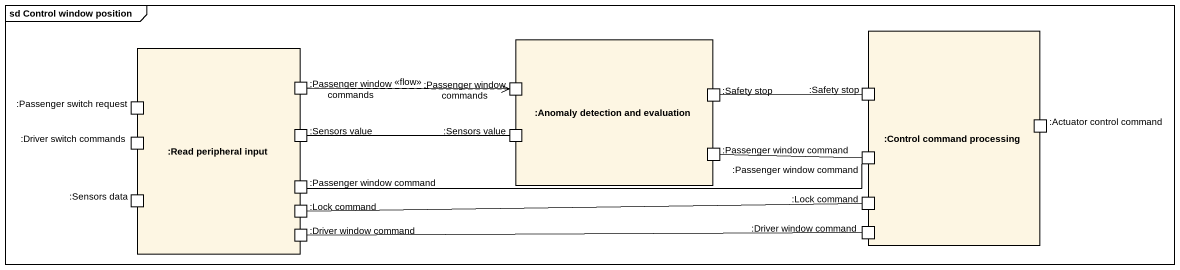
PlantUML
@startuml
mainframe sd Control window position
rectangle ":Anomaly detection and evaluation" as Anomaly_detection_and {
  port ":Passenger window commands" as Passenger_window_commands_2
  port ":Safety stop" as Safety_stop
  port ":Sensors value" as Sensors_value_2
  port ":Passenger window command" as Passenger_window_command
}
rectangle ":Control command processing" as Control_command_processing {
  port ":Safety stop" as Safety_stop_2
  port ":Passenger window command" as Passenger_window_command_2
  port ":Actuator control command" as Actuator_control_command
  port ":Driver window command" as Driver_window_command_2
  port ":Lock command" as Lock_command_2
}
rectangle ":Read peripheral input" as Read_peripheral_input {
  port ":Passenger switch request" as Passenger_switch_request
  port ":Passenger window commands" as Passenger_window_commands
  port ":Driver switch commands" as Driver_switch_commands
  port ":Sensors value" as Sensors_value
  port ":Sensors data" as Sensors_data
  port ":Passenger window command" as Passenger_window_command_3
  port ":Driver window command" as Driver_window_command
  port ":Lock command" as Lock_command
}
Passenger_window_commands -right- Passenger_window_commands_2
Passenger_window_commands .right.> Passenger_window_commands_2 : <<flow>>
Safety_stop -right- Safety_stop_2
Sensors_value -right- Sensors_value_2
Passenger_window_command -right- Passenger_window_command_2
Passenger_window_command_3 -right- Passenger_window_command_2
Driver_window_command -right- Driver_window_command_2
Lock_command -right- Lock_command_2
@enduml
